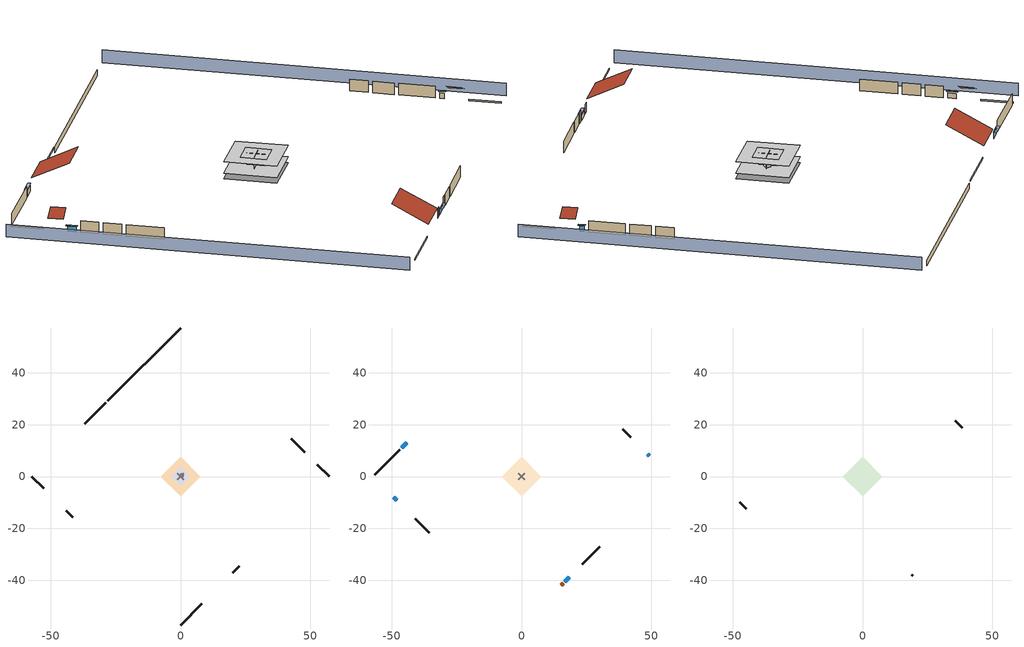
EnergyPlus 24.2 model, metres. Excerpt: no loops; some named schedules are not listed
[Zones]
central ac and furnace airloop ret air zone
 floor adiabatic (AdiabaticConst): 0,0 0,1 1,1 1,0 z0
 wall adiabatic (AdiabaticConst): 0,1 0,0 1,0 1,1 0,1 z0:1
 ceiling adiabatic (AdiabaticConst): 1,0 1,1 0,1 0,0 z1
crawlspace - vented
 floor foundation (Slab2 construction): -7.55,0 0,7.55 7.55,0 0,-7.55 z-0.91
 wall outside (RimJoist1 construction): -28.8,28.53 -37.06,20.27 z0.3:0.61
 wall outside (RimJoist2 construction): 57.33,0 52.74,4.59 z0.3:0.61
 wall outside (RimJoist3 construction): 0,-57.33 8.25,-49.08 z0.3:0.61
 wall outside (RimJoist4 construction): -57.33,0 -52.74,-4.59 z0.3:0.61
 wall foundation (FoundationWall1 construction): 0,57.33 -28.15,29.18 z-0.91:0.3
garage
 floor foundation (Slab1 construction): -3.66,0 0,3.66 3.66,0 0,-3.66 z0
 wall outside (Wall1 construction): 47.99,9.34 42.82,14.51 z0.3:2.74
 wall outside (Wall12 construction): -44.19,-13.14 -41.61,-15.73 z0.3:2.74
 wall outside (Wall2 construction): 20.15,-37.18 22.74,-34.6 z0.3:2.74
 wall to conditioned space (Wall5 construction Reversed): 1.29,1.29 -1.29,-1.29 z0.3:2.74
 wall to conditioned space (Wall6 construction Reversed): -1.29,1.29 1.29,-1.29 z0.3:2.74
conditioned space
 floor to crawlspace - vented (Floor2 construction): -7.55,0 0,7.55 7.55,0 0,-7.55 z0.3
 wall outside (AdiabaticWallConstruction 1): 15.38,-41.95 16.03,-41.31 z0.3:2.34
 wall outside (AdiabaticWallConstruction): -44.34,12.99 -46.27,11.06 z0.3:1.52; 49.27,8.07 48.65,8.69 z0.3:1.49; 16.68,-40.65 18.35,-38.98 z0.3:1.37; -49.27,-8.07 -48.07,-9.26 z0.3:1.4
 wall outside (Wall3 construction): -46.93,10.4 -56.68,0.66 z0.3:2.74
 wall outside (Wall4 construction): 42.16,15.17 39.1,18.23 z0.3:2.74
 wall outside (Wall7 construction): 23.39,-33.94 30.25,-27.08 z0.3:2.74
 wall outside (Wall8 construction): -40.95,-16.38 -35.53,-21.8 z0.3:2.74
 window (WindowConstruction): -44.34,12.99 -46.27,11.06 z0.3:1.52
 window (WindowConstruction 1): 49.27,8.07 48.65,8.69 z0.3:1.49
 window (WindowConstruction 2): 16.68,-40.65 18.35,-38.98 z0.3:1.37
 window (WindowConstruction 3): -49.27,-8.07 -48.07,-9.26 z0.3:1.4
 door (Door): 15.38,-41.95 16.02,-41.31 z0.3:2.34
attic - vented
 floor to garage (Floor1 construction): -3.66,0 0,3.66 3.66,0 0,-3.66 z2.74
 floor to conditioned space (Floor3 construction Reversed): -7.55,0 0,7.55 7.55,0 0,-7.55 z2.74
 wall outside (Wall10 construction): -47.42,-9.91 -44.85,-12.48 z0.3:2.74
 wall outside (Wall11 construction): 19.01,-38.32 19.49,-37.84 z0.3:2.74
 wall outside (Wall9 construction): 38.44,18.89 35.87,21.46 z0.3:2.74
 roof outside (Roof1 construction): -43.69,13.65,2.74 -38.35,8.31,6.52 -32.38,14.28,6.52 -37.72,19.62,2.74
 roof outside (Roof2 construction): 49.92,7.41,2.74 47.99,5.48,4.11 50.15,3.31,4.11 52.08,5.25,2.74
 roof outside (Roof3 construction): -49.92,-7.41,2.74 -47.99,-5.48,4.11 -50.15,-3.31,4.11 -52.08,-5.25,2.74
 roof outside (Roof4 construction): 14.72,-42.61,2.74 9.52,-37.41,6.42 3.71,-43.22,6.42 8.91,-48.42,2.74
shading: -60.56,-3.23 -3.23,-60.56 / 60.56,3.23 3.23,60.56 z0:2.74; -46.49,10.85 -44.13,13.21 -44.56,13.64 -46.92,11.28 z1.83; 48.43,8.9 49.48,7.85 49.91,8.28 48.86,9.33 z1.8; 18.57,-38.77 16.47,-40.87 16.9,-41.3 19,-39.2 z1.68; -47.86,-9.47 -49.48,-7.85 -49.91,-8.28 -48.29,-9.9 z1.71
[Building]
Building 1: Terrain=Suburbs
[Site:Location]
Portland Intl Arpt_OR: Latitude {deg}=45.59; Longitude {deg}=-122.6; Time Zone {hr}=-8; Elevation {m}=33; Keep Site Location Information=Yes
[Site:GroundTemperature:Shallow]
10.2558, 8.96328, 8.85977, 9.47314, 11.9355, 14.3863, 16.5111, 17.8571, 17.9714, 16.8767, 14.8061, 12.4304
[Site:WaterMainsTemperature]
Calculation Method=Schedule; Temperature Schedule=mains temperature schedule
[Material] Roughness=Rough; Thermal Absorptance=0.9
Name | Thickness {m} | Conductivity {W/m-K} | Density {kg/m3} | Specific Heat {J/kg-K} | Solar Absorptance | Visible Absorptance
asphalt or fiberglass shingles | 0.00635 | 0.162714 | 1121.4 | 1465.45 | 0.85 | 0.85
ceiling loosefill ins | 0.254 | 0.0480833 | 16.02 | 1046.75 | 0.7 | 0.7
ceiling stud and cavity | 0.1397 | 1.39189 | 65.682 | 1177.47 | 0.7 | 0.7
ceiling stud and cavity 1 | 0.1397 | 0.104117 | 65.682 | 1177.47 | 0.7 | 0.7
concrete 4.0 in. | 0.1016 | 1.803125 | 2242.8 | 837.4 | 0.7 | 0.7
concrete 8.0 in. | 0.2032 | 1.803125 | 2242.8 | 837.4 | 0.7 | 0.7
door material | 0.04445 | 0.0612267 | 512.64 | 1214.23 | 0.7 | 0.7
floor covering | 0.0127 | 0.0433444 | 54.468 | 1339.84 | 0.6 | 0.6
floor stud and cavity | 0.1397 | 0.923637 | 92.3553 | 1139.71 | 0.7 | 0.7
furniture material conditioned space 1; furniture material garage 1 | 0.1524 | 0.115458 | 640.8 | 1214.23 | 0.6 | 0.6
gypsum board | 0.0127 | 0.160291 | 801 | 837.4 | 0.6 | 0.6
osb sheathing 0.5 in. | 0.0127 | 0.115458 | 512.64 | 1214.23 | 0.6 | 0.6
osb sheathing 0.5 in. 1; osb sheathing 0.5 in. 2; osb sheathing 0.5 in. 3 | 0.0127 | 0.115458 | 512.64 | 1214.23 | 0.7 | 0.7
osb sheathing 0.75 in. | 0.01905 | 0.115458 | 512.64 | 1214.23 | 0.7 | 0.7
rim joist stud and cavity | 0.0508 | 0.178688 | 50.32683 | 1063.81 | 0.6 | 0.6
roof rigid ins | 0.00281632 | 0.029427 | 32.04 | 1214.23 | 0.7 | 0.7
soil 0.5 in. | 0.0127 | 1.9041 | 1842.3 | 418.7 | 0.7 | 0.7
wall rigid ins | 0.512978 | 0.029427 | 32.04 | 1214.23 | 0.7 | 0.7
wall stud and cavity | 0.1397 | 0.727959 | 139.0536 | 1170.24 | 0.6 | 0.6
wall stud and cavity 1 | 0.1397 | 0.550994 | 139.0536 | 1170.24 | 0.7 | 0.7
wall stud and cavity 2 | 0.1397 | 0.335416 | 139.0536 | 1170.24 | 0.7 | 0.7
wall stud and cavity 3 | 0.0889 | 0.380278 | 52.3479 | 1209.89 | 0.7 | 0.7
wall stud and cavity 4 | 0.0889 | 0.391764 | 83.0341 | 1211.67 | 0.7 | 0.7
wood siding | 0.0254 | 0.102417 | 544.68 | 1172.36 | 0.85 | 0.85
wood siding 1; wood siding 2 | 0.0254 | 0.102417 | 544.68 | 1172.36 | 0.7 | 0.7
[Material:NoMass]
Adiabatic: Roughness=Rough; Thermal Resistance {m2-K/W}=176.1; Thermal Absorptance=0.9; Solar Absorptance=0.7; Visible Absorptance=0.7
[WindowMaterial:SimpleGlazingSystem]
WindowMaterial: U-Factor {W/m2-K}=2.78222; Solar Heat Gain Coefficient=0.56
[Construction]
AdiabaticConst: Adiabatic
AdiabaticWallConstruction: wood siding 1, wall rigid ins, wall stud and cavity 3, gypsum board
AdiabaticWallConstruction 1: wood siding 2, wall rigid ins, wall stud and cavity 3, gypsum board
Door: door material
Floor1 construction: ceiling stud and cavity
Floor2 construction: floor stud and cavity, osb sheathing 0.75 in., floor covering
Floor3 construction Reversed: gypsum board, ceiling stud and cavity 1, ceiling loosefill ins
FoundationWall1 construction: concrete 8.0 in.
furniture construction conditioned space 1: furniture material conditioned space 1
furniture construction garage 1: furniture material garage 1
PartitionWallConstruction: gypsum board, wall stud and cavity 4, gypsum board
RimJoist1 construction; RimJoist2 construction; RimJoist3 construction; RimJoist4 construction: wood siding, rim joist stud and cavity
Roof1 construction; Roof2 construction; Roof3 construction; Roof4 construction: asphalt or fiberglass shingles, roof rigid ins, osb sheathing 0.5 in.
Slab1 construction: concrete 4.0 in.
Slab2 construction: soil 0.5 in.
Wall1 construction; Wall2 construction: wood siding, osb sheathing 0.5 in. 1, wall stud and cavity
Wall10 construction; Wall11 construction; Wall12 construction; Wall9 construction: wood siding, osb sheathing 0.5 in. 3, wall stud and cavity
Wall3 construction; Wall4 construction: wood siding, osb sheathing 0.5 in. 1, wall stud and cavity 1, gypsum board
Wall5 construction Reversed: gypsum board, wall stud and cavity 2, osb sheathing 0.5 in. 2
Wall6 construction Reversed: gypsum board, wall stud and cavity 2, osb sheathing 0.5 in. 3
Wall7 construction; Wall8 construction: wood siding, osb sheathing 0.5 in. 3, wall stud and cavity 1, gypsum board
WindowConstruction; WindowConstruction 1; WindowConstruction 2; WindowConstruction 3: WindowMaterial
[Zone] Multiplier=1
Name | Volume {m3} | Part of Total Floor Area
attic - vented | 124.583 | Yes
central ac and furnace airloop ret air zone | 1 | No
conditioned space | 278.185 | Yes
crawlspace - vented | 139.092 | Yes
garage | 65.242 | Yes
[Space]
Name | Zone | Volume {m3} | Space Type
attic - vented 1 | attic - vented | 124.583
central ac and furnace airloop ret air space | central ac and furnace airloop ret air zone |  | Plenum Space Type
conditioned space 1 | conditioned space | 278.185
crawlspace - vented 1 | crawlspace - vented | 139.092
garage 1 | garage | 65.242
[ZoneInfiltration:EffectiveLeakageArea] Schedule=Always On Discrete
Name | Zone or Space | Effective Air Leakage Area {cm2} | Stack Coefficient | Wind Coefficient
infil attic - vented 1 | attic - vented 1 | 4694.23 | 0.000184533 | 3.63581e-05
infil garage 1 | garage 1 | 271.837 | 0.000129147 | 4.64657e-05
[ZoneMixing] Schedule=Always On Continuous; Design Flow Rate Calculation Method=Flow/Zone; Design Flow Rate {m3/s}=0
Name | Zone or Space | Source Zone or Space
whole house fan mix | attic - vented | conditioned space
central ac and furnace airloop_0 ZoneMixDZToCond mix | conditioned space | crawlspace - vented
central ac and furnace airloop_0 ZoneMixCondToDZ mix | crawlspace - vented | conditioned space
[SpaceList]
Plenum Space Type: central ac and furnace airloop ret air space
[OtherEquipment] Design Level Calculation Method=EquipmentLevel
Name | Fuel Type | Zone or ZoneList or Space or SpaceList | Schedule | Design Level {W} | Fraction Latent | Fraction Radiant | Fraction Lost
central ac and furnace airloop_0 RetCondToRP; central ac and furnace airloop_0 RetSensLkToRP | None | central ac and furnace airloop ret air space | Always On Discrete | 0 | 0 | 0 | 0
central ac and furnace airloop_0 RetLatLkToRP | None | central ac and furnace airloop ret air space | Always On Discrete | 0 | 1 | 0 | 0
central ac and furnace airloop_0 SupCondToLv; central ac and furnace airloop_0 SupSensLkToCond; mech vent house fan sensible load | None | conditioned space 1 | Always On Discrete | 0 | 0 | 0 | 0
central ac and furnace airloop_0 SupLatLkToCond; mech vent house fan latent load | None | conditioned space 1 | Always On Discrete | 0 | 1 | 0 | 0
clothes dryer 1 | Electricity | conditioned space 1 | clothes_dryer | 0 | 0.015 | 0.081 | 0.85
cooking range 1 | NaturalGas | conditioned space 1 | cooking_range | 5180 | 0.16 | 0.384 | 0.2
general water use latent | None | conditioned space 1 | general water use schedule | 25.6591 | 1 | 0 | 0
general water use sensible | None | conditioned space 1 | general water use schedule | -25.2881 | 0 | 0.6 | 0
central ac and furnace airloop_0 RetCondToDZ; central ac and furnace airloop_0 SupCondToDZ; central ac and furnace airloop_0 SupSensLkToDZ | None | crawlspace - vented 1 | Always On Discrete | 0 | 0 | 0 | 0
central ac and furnace airloop_0 SupLatLkToDZ | None | crawlspace - vented 1 | Always On Discrete | 0 | 1 | 0 | 0
water heater energy adjustment1 | Electricity | garage 1 | Always On Discrete | 0.01 | 0 | 0 | 1
water heater lat | None | garage 1 | Always On Discrete | 0 | 1 | 0 | 0
water heater sens | None | garage 1 | Always On Discrete | 0 | 0 | 0 | 0
[SurfaceProperty:IncidentSolarMultiplier] Incident Solar Multiplier=1; Incident Solar Multiplier Schedule=trans schedule winter=0.85 summer=0.7
Window1; Window2; Window3; Window4
[InternalMass]
Name | Construction | Zone or ZoneList | Space or SpaceList | Surface Area {m2}
furniture mass conditioned space 1 | furniture construction conditioned space 1 | conditioned space | conditioned space 1 | 45.63397
partition wall mass | PartitionWallConstruction | conditioned space | conditioned space 1 | 114.085
furniture mass garage 1 | furniture construction garage 1 | garage | garage 1 | 2.67561
[Lights] Design Level Calculation Method=LightingLevel; Return Air Fraction=0; Fraction Radiant=0.6; Fraction Visible=0.2; Fraction Replaceable=1
Name | Zone or ZoneList or Space or SpaceList | Schedule | Lighting Level {W}
interior lighting | conditioned space 1 | lighting_interior | 201.138
garage lighting | garage 1 | lighting_garage | 8.89601
[People]
occupants: Zone or ZoneList or Space or SpaceList=conditioned space 1; Number of People Schedule=occupants; Number of People Calculation Method=People; Number of People=1; Fraction Radiant=0.314171; Sensible Heat Fraction=0.56303; Activity Level Schedule=occupants activity schedule; Carbon Dioxide Generation Rate {m3/s-W}=0; Enable ASHRAE 55 Comfort Warnings=No; Mean Radiant Temperature Calculation Type=EnclosureAveraged
[ElectricEquipment] Design Level Calculation Method=EquipmentLevel
Name | Zone or ZoneList or Space or SpaceList | Schedule | Design Level {W} | Fraction Latent | Fraction Radiant | Fraction Lost
ceiling fan | conditioned space 1 | ceiling_fan | 17.4626 | 0 | 0.558 | 0
clothes dryer | conditioned space 1 | clothes_dryer | 5052.61 | 0.015 | 0.081 | 0.85
clothes washer | conditioned space 1 | clothes_washer | 567.766 | 0.03 | 0.162 | 0.7
cooking range | conditioned space 1 | cooking_range | 176.749 | 0.16 | 0.384 | 0.2
dishwasher | conditioned space 1 | dishwasher | 881.79 | 0.3 | 0.18 | 0.4
fridge | conditioned space 1 | fridge schedule | 46.9578 | 0 | 0.6 | 0
mech vent bath fan 0 | conditioned space 1 | mech vent bath fan 0 schedule | 30 | 0 | 0 | 1
mech vent house fan | conditioned space 1 | mech vent house fan schedule | 0 | 0 | 0 | 1
mech vent house fan cfis | conditioned space 1 | mech vent house fan cfis schedule | 0 | 0 | 0 | 0
mech vent range fan 0 | conditioned space 1 | mech vent range fan 0 schedule | 30 | 0 | 0 | 1
misc plug loads | conditioned space 1 | plug_loads_other | 126.084 | 0.021 | 0.558 | 0.049
misc tv | conditioned space 1 | plug_loads_tv | 161.631 | 0 | 0.6 | 0
whole house fan | conditioned space 1 | Always On Discrete | 0 | 0 | 0 | 1
freezer | garage 1 | freezer schedule | 194.914 | 0 | 0.6 | 0
[ZoneInfiltration:DesignFlowRate] Schedule=Always On Discrete
Name | Zone or ZoneList or Space or SpaceList | Design Flow Rate Calculation Method | Design Flow Rate {m3/s} | Air Changes per Hour {1/hr} | Constant Term Coefficient | Temperature Term Coefficient | Velocity Term Coefficient | Velocity Squared Term Coefficient
infil flow; natural vent flow; whole house fan flow | conditioned space 1 | Flow/Zone | 0
crawlspace_vented 1 duct leakage imbalance infil flow | crawlspace - vented 1 | Flow/Zone | 0
infil crawlspace - vented 1 | crawlspace - vented 1 | AirChanges/Hour |  | 2.6013 | 1 | 0 | 0 | 0
[SurfaceProperty:ExposedFoundationPerimeter] Exposed Perimeter Calculation Method=TotalExposedPerimeter
Name | Total Exposed Perimeter {m}
Slab2 | 39.80688
Slab1 | 14.6304
[AvailabilityManager:Scheduled]
central ac and furnace airloop Availability Manager: Schedule=Always On Discrete
[AirLoopHVAC:ReturnPlenum]
Air Loop HVAC Return Plenum 1: Zone=central ac and furnace airloop ret air zone
[WaterUse:Equipment]
dishwasher: Peak Flow Rate {m3/s}=1.03918e-05; Flow Rate Fraction Schedule=hot_water_dishwasher
[Foundation:Kiva] Wall Depth Below Slab {m}=0.2032
Name | Initial Indoor Air Temperature {C} | Wall Height Above Grade {m}
Foundation Kiva 1 | 13.4258 | 0.1016
Foundation Kiva 2 | 8.41658 | 0.3048
[Foundation:Kiva:Settings]
Soil Conductivity {W/m-K}=1.9041; Soil Density {kg/m3}=1842.3; Soil Specific Heat {J/kg-K}=418.7; Ground Solar Absorptivity=0.9; Ground Thermal Absorptivity=0.9; Ground Surface Roughness {m}=0.03; Far-Field Width {m}=40; Deep-Ground Boundary Condition=ZeroFlux; Deep-Ground Depth {m}=40; Minimum Cell Dimension {m}=0.2; Maximum Cell Growth Coefficient=3; Simulation Timestep=Timestep
[Exterior:Lights]
exterior lighting: Schedule=exterior lighting schedule; Design Level {W}=6.19068
[EnergyManagementSystem:GlobalVariable]
central_ac_and_furnace_airloop_0_DuctImbalLkExhFanEquivCond
central_ac_and_furnace_airloop_0_DuctImbalLkExhFanEquivDZ
central_ac_and_furnace_airloop_0_DuctImbalLkSupFanEquivCond
central_ac_and_furnace_airloop_0_DuctImbalLkSupFanEquivDZ
central_ac_and_furnace_airloop_0_DZ_T
central_ac_and_furnace_airloop_0_DZ_W
central_ac_and_furnace_airloop_0_RetCondToDZ
central_ac_and_furnace_airloop_0_RetCondToRP
central_ac_and_furnace_airloop_0_RetLatLkToRP
central_ac_and_furnace_airloop_0_RetSensLkToRP
central_ac_and_furnace_airloop_0_SupCondToDZ
central_ac_and_furnace_airloop_0_SupCondToLv
central_ac_and_furnace_airloop_0_SupLatLkToCond
central_ac_and_furnace_airloop_0_SupLatLkToDZ
central_ac_and_furnace_airloop_0_SupSensLkToCond
central_ac_and_furnace_airloop_0_SupSensLkToDZ
central_ac_and_furnace_airloop_0_ZoneMixCondToDZ
central_ac_and_furnace_airloop_0_ZoneMixDZToCond
central_ac_and_furnace_airloop_AH_MFR
central_ac_and_furnace_airloop_AH_Tout
central_ac_and_furnace_airloop_AH_VFR
central_ac_and_furnace_airloop_AH_Wout
central_ac_and_furnace_airloop_Fan_RTF
central_ac_and_furnace_airloop_RA_T
central_ac_and_furnace_airloop_Ra_W
infil_program_Qfan
infil_program_Qinf
natural_vent_program_Qnv
natural_vent_program_Qwhf
[EnergyManagementSystem:Sensor]
Name | Output:Variable or Output:Meter Index Key | Output:Variable or Output:Meter
airflow_gain | infil flow | Infiltration Sensible Heat Gain Energy
airflow_gain_1 | natural vent flow | Infiltration Sensible Heat Gain Energy
airflow_gain_2 | whole house fan flow | Infiltration Sensible Heat Gain Energy
airflow_loss | infil flow | Infiltration Sensible Heat Loss Energy
airflow_loss_1 | natural vent flow | Infiltration Sensible Heat Loss Energy
airflow_loss_2 | whole house fan flow | Infiltration Sensible Heat Loss Energy
central_ac_and_furnace_airloop_0_DZ_T_s | crawlspace - vented | Zone Air Temperature
central_ac_and_furnace_airloop_0_DZ_W_s | crawlspace - vented | Zone Mean Air Humidity Ratio
central_ac_and_furnace_airloop_AH_MFR_s | Node 7 | System Node Mass Flow Rate
central_ac_and_furnace_airloop_AH_Tout_s | Node 7 | System Node Temperature
central_ac_and_furnace_airloop_AH_VFR_s | Node 7 | System Node Current Density Volume Flow Rate
central_ac_and_furnace_airloop_AH_Wout_s | Node 7 | System Node Humidity Ratio
central_ac_and_furnace_airloop_RA_T_s | Node 10 | System Node Temperature
central_ac_and_furnace_airloop_Ra_W_s | Node 10 | System Node Humidity Ratio
clg_load_cond |  | Cooling:EnergyTransfer:Zone:CONDITIONED SPACE
clg_load_duct |  | Cooling:EnergyTransfer:Zone:CENTRAL AC AND FURNACE AIRLOOP RET AIR ZONE
clg_sp_s; clg_sp_s_1 | cooling setpoint | Schedule Value
clothes_dryer_exhaust_0_sch_s | clothes_dryer | Schedule Value
cool_season | cooling season schedule | Schedule Value
ducts_conv | central ac and furnace airloop_0 RetCondToRP | Other Equipment Convective Heating Energy
ducts_conv_1 | central ac and furnace airloop_0 RetLatLkToRP | Other Equipment Convective Heating Energy
ducts_conv_2 | central ac and furnace airloop_0 RetSensLkToRP | Other Equipment Convective Heating Energy
ducts_conv_3 | central ac and furnace airloop_0 SupCondToLv | Other Equipment Convective Heating Energy
ducts_conv_4 | central ac and furnace airloop_0 SupLatLkToCond | Other Equipment Convective Heating Energy
ducts_conv_5 | central ac and furnace airloop_0 SupSensLkToCond | Other Equipment Convective Heating Energy
ducts_rad | central ac and furnace airloop_0 RetCondToRP | Other Equipment Radiant Heating Energy
ducts_rad_1 | central ac and furnace airloop_0 RetLatLkToRP | Other Equipment Radiant Heating Energy
ducts_rad_2 | central ac and furnace airloop_0 RetSensLkToRP | Other Equipment Radiant Heating Energy
ducts_rad_3 | central ac and furnace airloop_0 SupCondToLv | Other Equipment Radiant Heating Energy
ducts_rad_4 | central ac and furnace airloop_0 SupLatLkToCond | Other Equipment Radiant Heating Energy
ducts_rad_5 | central ac and furnace airloop_0 SupSensLkToCond | Other Equipment Radiant Heating Energy
htg_load_cond |  | Heating:EnergyTransfer:Zone:CONDITIONED SPACE
htg_load_duct |  | Heating:EnergyTransfer:Zone:CENTRAL AC AND FURNACE AIRLOOP RET AIR ZONE
htg_sp_s; htg_sp_s_1 | heating setpoint | Schedule Value
ig_ee_conv | ceiling fan | Electric Equipment Convective Heating Energy
ig_ee_conv_1 | clothes dryer | Electric Equipment Convective Heating Energy
ig_ee_conv_3 | cooking range | Electric Equipment Convective Heating Energy
ig_ee_conv_4 | dishwasher | Electric Equipment Convective Heating Energy
ig_ee_conv_5 | fridge | Electric Equipment Convective Heating Energy
ig_ee_conv_6 | misc plug loads | Electric Equipment Convective Heating Energy
ig_ee_conv_7 | misc tv | Electric Equipment Convective Heating Energy
ig_ee_conv_8 | whole house fan | Electric Equipment Convective Heating Energy
ig_ee_rad | ceiling fan | Electric Equipment Radiant Heating Energy
ig_ee_rad_1 | clothes dryer | Electric Equipment Radiant Heating Energy
ig_ee_rad_3 | cooking range | Electric Equipment Radiant Heating Energy
ig_ee_rad_4 | dishwasher | Electric Equipment Radiant Heating Energy
ig_ee_rad_5 | fridge | Electric Equipment Radiant Heating Energy
ig_ee_rad_6 | misc plug loads | Electric Equipment Radiant Heating Energy
ig_ee_rad_7 | misc tv | Electric Equipment Radiant Heating Energy
ig_ee_rad_8 | whole house fan | Electric Equipment Radiant Heating Energy
ig_lgt_conv | interior lighting | Lights Convective Heating Energy
ig_lgt_rad | interior lighting | Lights Radiant Heating Energy
ig_lgt_vis | interior lighting | Lights Visible Radiation Heating Energy
ig_oe_conv | clothes dryer 1 | Other Equipment Convective Heating Energy
ig_oe_conv_1 | cooking range 1 | Other Equipment Convective Heating Energy
ig_oe_conv_2 | general water use latent | Other Equipment Convective Heating Energy
ig_oe_conv_3 | general water use sensible | Other Equipment Convective Heating Energy
ig_oe_rad | clothes dryer 1 | Other Equipment Radiant Heating Energy
ig_oe_rad_1 | cooking range 1 | Other Equipment Radiant Heating Energy
ig_oe_rad_2 | general water use latent | Other Equipment Radiant Heating Energy
ig_oe_rad_3 | general water use sensible | Other Equipment Radiant Heating Energy
ig_ppl_conv | occupants | People Convective Heating Energy
ig_ppl_rad | occupants | People Radiant Heating Energy
im_conv | furniture mass conditioned space 1 | Surface Inside Face Convection Heat Gain Energy
im_conv_1 | partition wall mass | Surface Inside Face Convection Heat Gain Energy
im_ig | furniture mass conditioned space 1 | Surface Inside Face Internal Gains Radiation Heat Gain Energy
im_ig_1 | partition wall mass | Surface Inside Face Internal Gains Radiation Heat Gain Energy
im_lgt | furniture mass conditioned space 1 | Surface Inside Face Lights Radiation Heat Gain Energy
im_lgt_1 | partition wall mass | Surface Inside Face Lights Radiation Heat Gain Energy
im_sol | furniture mass conditioned space 1 | Surface Inside Face Solar Radiation Heat Gain Energy
im_sol_1 | partition wall mass | Surface Inside Face Solar Radiation Heat Gain Energy
im_surf | furniture mass conditioned space 1 | Surface Inside Face Net Surface Thermal Radiation Heat Gain Energy
im_surf_1 | partition wall mass | Surface Inside Face Net Surface Thermal Radiation Heat Gain Energy
mech_vent_bath_fan_0_sch_s | mech vent bath fan 0 schedule | Schedule Value
mech_vent_range_fan_0_sch_s | mech vent range fan 0 schedule | Schedule Value
mv_conv | mech vent bath fan 0 | Electric Equipment Convective Heating Energy
mv_conv_1 | mech vent house fan | Electric Equipment Convective Heating Energy
mv_conv_2 | mech vent house fan cfis | Electric Equipment Convective Heating Energy
mv_conv_3 | mech vent range fan 0 | Electric Equipment Convective Heating Energy
mv_conv_4 | mech vent house fan latent load | Other Equipment Convective Heating Energy
mv_conv_5 | mech vent house fan sensible load | Other Equipment Convective Heating Energy
mv_rad | mech vent bath fan 0 | Electric Equipment Radiant Heating Energy
mv_rad_1 | mech vent house fan | Electric Equipment Radiant Heating Energy
mv_rad_2 | mech vent house fan cfis | Electric Equipment Radiant Heating Energy
mv_rad_3 | mech vent range fan 0 | Electric Equipment Radiant Heating Energy
mv_rad_4 | mech vent house fan latent load | Other Equipment Radiant Heating Energy
mv_rad_5 | mech vent house fan sensible load | Other Equipment Radiant Heating Energy
natural_vent_s | natural vent schedule | Schedule Value
out_pb_s |  | Site Outdoor Air Barometric Pressure
out_wt_s |  | Site Outdoor Air Humidity Ratio
site_vw_s |  | Site Wind Speed
